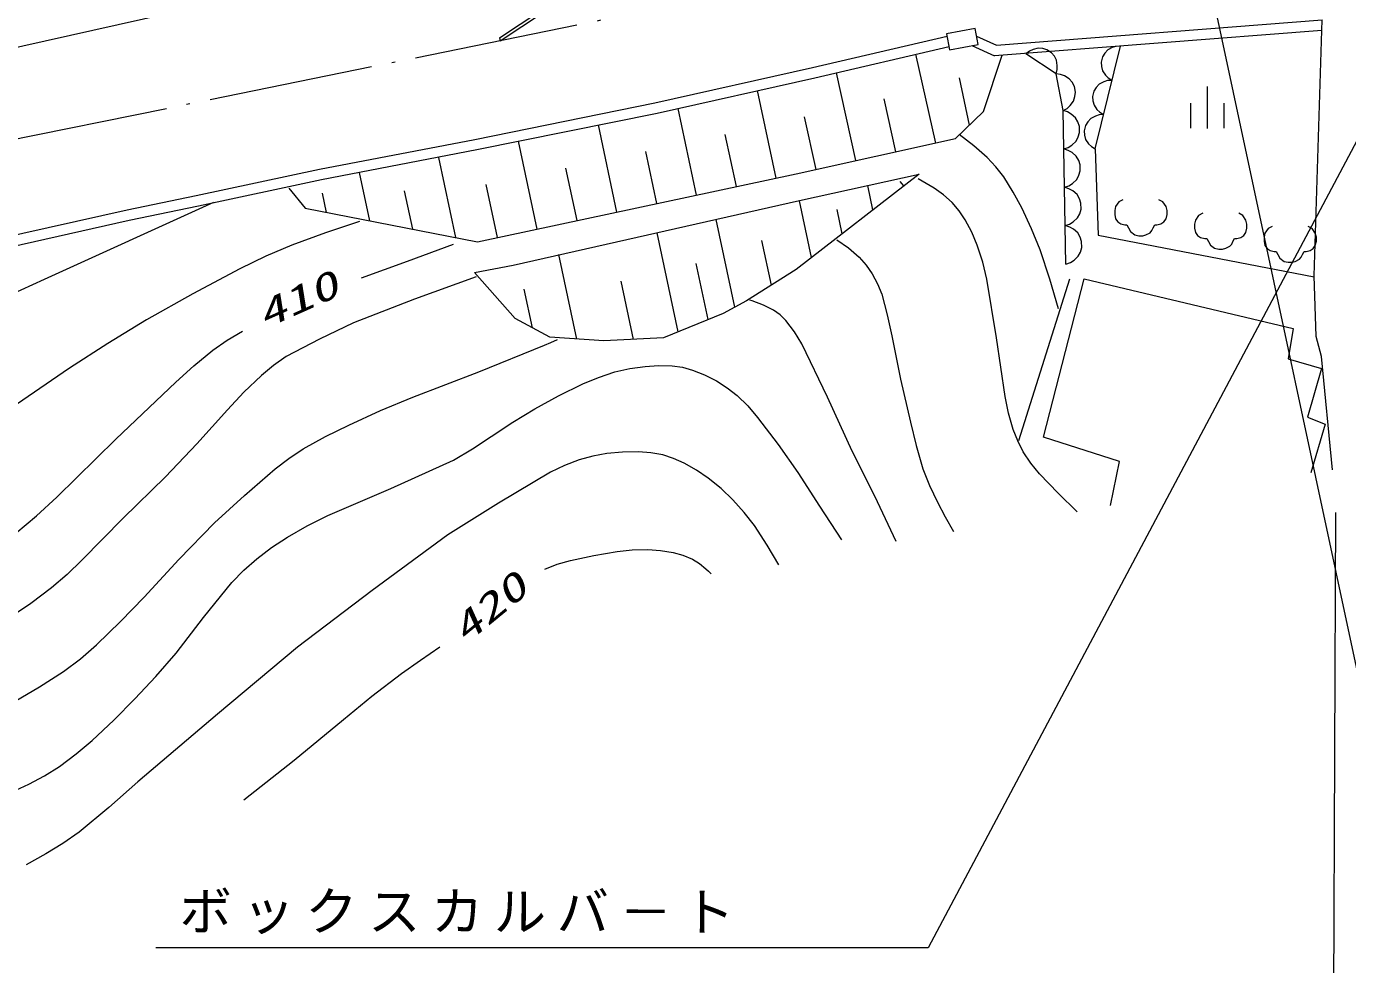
# Model space of a CAD drawing. Units: millimetres, scale not verified. Extents: x -24973 to 615027, y -198662 to 161338.
# Drawn here: x 43209 to 106292, y 25030 to 69851 of the extents above; entities that cross this region are included whole.
import ezdxf
from ezdxf.enums import TextEntityAlignment as Align

# ---------------------------------------------------------------- set-up
doc = ezdxf.new("R2010")
doc.units = ezdxf.units.MM
doc.header["$LTSCALE"] = 1000
doc.linetypes.add('USER1', pattern=[10, 7.868852, -0.983607, 0.163934, -0.983607])
for name, color, linetype, lineweight in [('S-BGD', 1, 'Continuous', 13), ('S-BGD-HTXT', 6, 'Continuous', 13), ('S-BMK', 3, 'USER1', 13)]:
    doc.layers.add(name, color=color, linetype=linetype, lineweight=lineweight)
doc.styles.add('ＭＳ ゴシック', font='')
doc.styles.get('ＭＳ ゴシック').set_extended_font_data('MS Gothic')

# ---------------------------------------------------------------- blocks, each defined once
blk = doc.blocks.new('BUHIN43')
at = {"layer": 'S-BGD'}
blk.add_lwpolyline([(202, 819), (-2, 804), (-186, 745), (-405, 630), (-548, 474), (-657, 297), (-720, 43), (-705, -165), (-652, -370), (-511, -574), (-374, -707), (-202, -819)], dxfattribs=at)
blk = doc.blocks.new('BUHIN44')
at = {"layer": 'S-BGD'}
blk.add_lwpolyline([(17, -917), (227, -844), (404, -731), (602, -548), (708, -344), (773, -128), (767, 157), (695, 371), (581, 570), (376, 745), (195, 847), (-17, 917)], dxfattribs=at)
blk = doc.blocks.new('BUHIN116')
at = {"layer": 'S-BGD'}
for p, q in [((0, 1000), (0, -1000)), ((-800, 205), (-800, -995)), ((800, 205), (800, -995))]:
    blk.add_line(p, q, dxfattribs=at)
blk = doc.blocks.new('BUHIN275')
at = {"layer": 'S-BGD'}
blk.add_lwpolyline([(-862, 762), (-1056, 662), (-1206, 438), (-1250, 244), (-1250, 50), (-1206, -150), (-1106, -294), (-962, -394), (-762, -438), (-669, -438), (-588, -588), (-488, -762), (-294, -912), (-100, -956), (88, -956), (244, -912), (438, -812), (531, -712), (581, -588), (662, -438), (762, -438), (956, -394), (1100, -294), (1200, -150), (1250, 50), (1250, 244), (1200, 438), (1050, 662), (856, 762)], dxfattribs=at)

msp = doc.modelspace()

# ---------------------------------------------------------------- linework, layer by layer
at = {"layer": 'S-BGD'}
for p, q in [((65801, 69302), (69731, 71917)), ((70131, 72003), (65834, 69145)), ((41496, 68575), (55857, 71804)), ((89524, 68959), (105083, 70160)), ((104700, 57934), (105083, 70160)), ((88505, 69758), (87148, 69504)), ((87148, 69504), (87291, 68738)), ((88649, 68993), (88505, 69758)), ((105067, 69658), (89434, 68450)), ((65801, 69302), (65834, 69145)), ((80741, 67883), (87169, 69388)), ((80855, 67397), (87261, 68896)), ((87291, 68738), (88649, 68993)), ((88357, 68938), (89434, 68450)), ((88575, 69388), (89524, 68959)), ((94233, 63998), (95444, 68914)), ((86624, 64281), (85684, 68527)), ((88906, 65780), (89805, 68479)), ((92371, 67588), (90932, 68534)), ((73221, 66199), (80741, 67883)), ((82818, 63438), (81889, 67639)), ((92706, 65833), (92371, 67588)), ((73326, 65710), (80855, 67397)), ((88241, 65136), (87760, 67388)), ((79013, 62604), (78122, 66784)), ((84721, 63860), (84160, 66393)), ((64612, 64456), (73221, 66199)), ((64711, 63966), (73326, 65710)), ((75209, 61793), (74327, 65934)), ((87575, 64491), (88906, 65780)), ((92844, 58498), (92706, 65833)), ((71405, 60982), (70519, 65142)), ((80916, 63017), (80360, 65529)), ((57197, 63025), (64612, 64456)), ((67601, 60172), (66706, 64370)), ((77111, 62199), (76579, 64695)), ((79964, 62807), (87575, 64491)), ((57296, 62535), (64711, 63966)), ((73307, 61388), (72778, 63872)), ((94233, 63998), (94379, 59871)), ((63719, 59763), (62905, 63585)), ((69503, 60577), (68969, 63084)), ((51322, 61772), (57197, 63025)), ((51426, 61283), (57296, 62535)), ((59602, 60564), (59112, 62866)), ((64748, 59563), (79964, 62807)), ((85829, 62800), (79965, 58233)), ((80129, 61539), (85829, 62800)), ((55746, 62121), (56515, 61164)), ((57544, 60964), (57347, 61889)), ((61661, 60164), (61269, 62001)), ((65699, 59766), (65160, 62297)), ((83630, 61087), (83381, 62254)), ((85096, 62229), (84933, 62438)), ((52138, 61435), (44050, 57765)), ((48019, 61086), (51322, 61772)), ((48121, 60597), (51426, 61283)), ((66448, 58441), (80129, 61539)), ((80698, 58804), (80119, 61519)), ((41466, 59618), (48019, 61086)), ((41568, 59128), (48121, 60597)), ((56515, 61164), (64748, 59563)), ((77034, 56434), (76141, 60620)), ((82164, 59945), (81915, 61112)), ((74334, 55259), (73326, 59987)), ((78780, 57484), (78325, 59620)), ((94379, 59871), (104701, 57892)), ((69483, 54916), (68624, 58949)), ((64597, 58087), (66448, 58441)), ((66551, 55904), (64597, 58087)), ((75759, 55842), (75186, 58530)), ((79965, 58233), (77595, 56736)), ((44050, 57765), (41025, 56373)), ((72197, 54896), (71604, 57675)), ((93017, 57776), (90583, 50053)), ((91774, 50232), (93717, 57789)), ((93717, 57789), (103689, 55420)), ((104796, 55039), (104700, 57934)), ((67373, 55457), (66979, 57305)), ((77595, 56736), (76472, 56133)), ((68194, 55010), (66551, 55904)), ((76472, 56133), (73621, 54968)), ((70772, 54823), (68194, 55010)), ((73621, 54968), (70772, 54823)), ((103689, 55420), (103452, 53975)), ((105053, 54075), (104796, 55039)), ((103452, 53975), (105039, 53501)), ((105568, 48672), (105053, 54075)), ((105039, 53501), (104376, 51180)), ((104376, 51180), (105229, 50848)), ((105229, 50848), (104542, 48527)), ((95399, 49072), (91774, 50232)), ((94972, 46963), (95399, 49072))]:
    msp.add_line(p, q, dxfattribs=at)
for points in [[(92371, 67588), (92426, 67789), (92432, 67986), (92395, 68236), (92294, 68427), (92160, 68592), (91937, 68739), (91733, 68796), (91517, 68814), (91273, 68748), (91098, 68662), (90932, 68534)], [(92706, 65833), (92895, 65937), (93046, 66075), (93207, 66283), (93275, 66496), (93301, 66715), (93249, 66987), (93144, 67181), (93002, 67354), (92776, 67488), (92586, 67556), (92371, 67588)], [(92489, 56357), (92076, 57776), (91607, 59176), (91201, 60186), (90734, 61184), (90332, 61938), (89873, 62668), (89504, 63149), (89089, 63589), (88443, 64150), (87750, 64682)], [(93386, 46668), (92470, 47545), (91585, 48474), (91175, 48980), (90809, 49528), (90541, 50050), (90327, 50599), (90104, 51376), (89937, 52176), (89535, 54981), (89073, 57774), (88873, 58590), (88611, 59397), (88352, 60016), (88037, 60612), (87747, 61046), (87411, 61439), (87003, 61800), (86555, 62117), (86176, 62350), (85790, 62574)], [(59113, 60529), (57486, 59996), (55882, 59408), (54635, 58869), (53402, 58271), (51156, 57077), (48935, 55829), (47092, 54707), (45271, 53527), (42172, 51414)], [(59212, 57835), (61405, 58642), (63607, 59450)], [(81906, 59661), (82458, 59267), (82970, 58827), (83307, 58445), (83598, 58024), (83848, 57555), (84046, 57055), (84312, 56075), (84523, 55065), (84945, 53005), (85429, 50944), (85691, 49824), (86013, 48715), (86332, 47911), (86708, 47127), (87081, 46428), (87475, 45725)], [(64680, 57882), (61746, 56814), (58831, 55689), (57205, 54910), (55607, 54078), (55004, 53654), (54427, 53173), (53597, 52375), (52804, 51529), (51346, 49910), (49844, 48333), (47827, 46363), (45853, 44351), (45152, 43670), (44410, 43033), (43419, 42285), (42399, 41591)], [(84734, 45240), (83715, 47409), (82637, 49563), (81464, 52132), (80233, 54682), (79879, 55253), (79469, 55798), (79197, 56070), (78887, 56294), (78397, 56538), (77863, 56734), (77805, 56754), (77737, 56777)], [(42667, 37621), (43840, 38297), (44983, 39026), (45785, 39638), (46549, 40299), (47708, 41416), (48831, 42582), (50490, 44380), (52193, 46136), (53622, 47444), (55094, 48709), (55739, 49211), (56418, 49664), (57492, 50257), (58597, 50798), (60113, 51494), (61652, 52134), (64809, 53349), (67942, 54619), (68253, 54754), (68572, 54894)], [(42699, 45635), (43695, 46471), (44658, 47357), (47480, 50132), (50339, 52859), (51199, 53640), (52104, 54380), (52798, 54860), (53532, 55295)], [(42501, 33267), (43329, 33644), (44067, 34044), (44781, 34501), (45584, 35095), (46353, 35738), (47389, 36707), (48383, 37719), (49389, 38796), (50352, 39915), (51660, 41614), (53018, 43280), (53590, 43867), (54210, 44416), (54919, 44954), (55672, 45449), (56618, 45991), (57602, 46485), (60611, 47778), (63605, 49131), (64516, 49665), (65405, 50256), (66433, 50947), (67492, 51586), (68612, 52201), (69771, 52769), (70527, 53086), (71305, 53346), (72014, 53507), (72747, 53611), (73388, 53655), (74036, 53639), (74528, 53565), (75010, 53431), (75589, 53202), (76154, 52913), (76671, 52587), (77151, 52214), (77654, 51717), (78121, 51171), (79111, 49872), (80048, 48543), (81071, 46924), (82135, 45326)], [(79130, 44121), (78581, 45074), (77976, 46002), (77486, 46632), (76943, 47232), (76375, 47770), (75758, 48272), (75201, 48658), (74615, 48991), (74112, 49213), (73589, 49377), (73020, 49481), (72430, 49526), (71673, 49515), (70922, 49444), (70253, 49327), (69602, 49151), (68906, 48881), (68225, 48551), (65751, 47075), (63329, 45560), (59724, 42904), (56155, 40199), (52327, 36999), (48521, 33761), (47145, 32539), (45726, 31359), (44952, 30813), (44143, 30317), (43203, 29802)], [(67956, 43923), (68556, 44157), (69193, 44340), (70297, 44581), (71409, 44763), (72137, 44839), (72878, 44854), (73478, 44817), (74082, 44718), (74557, 44585), (75011, 44396), (75351, 44192), (75656, 43939), (75777, 43821), (75903, 43693)], [(53593, 32898), (55987, 34794), (58343, 36736), (59709, 37858), (61120, 38940), (62032, 39582), (62952, 40214)]]:
    msp.add_lwpolyline(points, dxfattribs=at)
at = {"layer": 'S-BGD-HTXT'}
for p, q in [((108648, 30170), (98885, 75906)), ((112302, 74893), (86264, 25828)), ((105714, 46625), (105530, 5225)), ((86264, 25828), (49389, 25828))]:
    msp.add_line(p, q, dxfattribs=at)
at = {"layer": 'S-BMK'}
msp.add_line((98885, 75906), (31653, 62199), dxfattribs=at)
msp.add_arc((116329, -14771), 92339, 64.00024, 97.93478, dxfattribs=at)

# ---------------------------------------------------------------- block references
for name, p in [('BUHIN43', (95242, 68095)), ('BUHIN43', (94838, 66456)), ('BUHIN116', (99590, 65979)), ('BUHIN44', (92723, 64916)), ('BUHIN43', (94435, 64818)), ('BUHIN44', (92758, 63082)), ('BUHIN44', (92792, 61249)), ('BUHIN275', (96422, 60809)), ('BUHIN275', (100237, 60163)), ('BUHIN44', (92827, 59415)), ('BUHIN275', (103551, 59537))]:
    msp.add_blockref(name, p)

# ---------------------------------------------------------------- texts
at = {"layer": 'S-BGD', "style": 'ＭＳ ゴシック', "oblique": 15, "width": 1.5}
for s, rotation, p in [('410', 24.1, (54751, 55024)), ('420', 39.4, (64426, 39998))]:
    msp.add_text(s, height=1320, rotation=rotation, dxfattribs=at).set_placement(p, align=Align.BOTTOM_LEFT)
at = {"layer": 'S-BGD-HTXT', "insert": (50520, 26488), "char_height": 1833, "attachment_point": 7, "rotation": 359.9, "style": 'ＭＳ ゴシック'}
msp.add_mtext('\\T1.2;ボックスカルバ－ト', dxfattribs=at)

doc.saveas('drawing.dxf')
